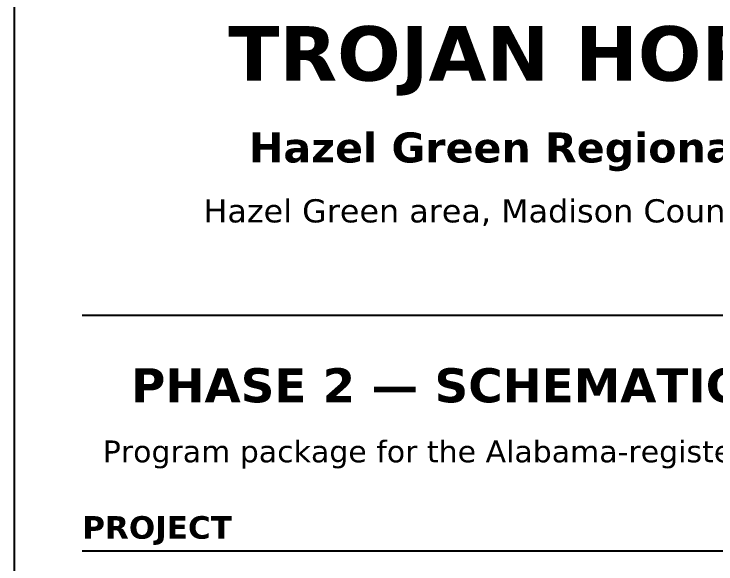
# Model space of a CAD drawing. Header units: inches. Extents: x 0.5 to 16.5, y 0.5 to 10.5.
# Drawn here: x 0.5 to 3.073, y 5.557 to 7.574 of the extents above; entities that cross this region are included whole.
import ezdxf
from ezdxf.enums import TextEntityAlignment as Align

# ---------------------------------------------------------------- set-up
doc = ezdxf.new("R2010")
doc.units = ezdxf.units.IN
doc.header["$MEASUREMENT"] = 0
doc.layers.add('A-ANNO-TEXT', color=7, linetype='Continuous')
doc.layers.add('G-ANNO-TTLB', color=7, linetype='Continuous')
doc.styles.add('KS-BOLD', font='DejaVuSans-Bold.ttf')
doc.styles.add('KS-REG', font='DejaVuSans.ttf')

msp = doc.modelspace()

# ---------------------------------------------------------------- linework, layer by layer
at = {"layer": 'A-ANNO-TEXT'}
for p, q in [((0.75, 6.47), (5.3, 6.47)), ((0.75, 5.6046), (5.3, 5.6046))]:
    msp.add_line(p, q, dxfattribs=at)
at = {"layer": 'G-ANNO-TTLB'}
msp.add_lwpolyline([(0.5, 0.5), (16.5, 0.5), (16.5, 10.5), (0.5, 10.5)], close=True, dxfattribs=at)

# ---------------------------------------------------------------- texts
at = {"layer": 'A-ANNO-TEXT'}
for s, height, style, p in [('TROJAN HORSE ARENA', 0.2, 'KS-BOLD', (3.025, 7.33)), ('Hazel Green Regional Athletic Complex', 0.11, 'KS-BOLD', (3.025, 7.03)), ('Hazel Green area, Madison County, Alabama (site TBD, D-006)', 0.085, 'KS-REG', (3.025, 6.81)), ('PHASE 2 — SCHEMATIC DESIGN SET · REV C', 0.125, 'KS-BOLD', (3.025, 6.15)), ('Program package for the Alabama-registered architect of record · October 2026', 0.08, 'KS-REG', (3.025, 5.93))]:
    msp.add_text(s, height=height, dxfattribs=dict(at, style=style)).set_placement(p, align=Align.CENTER)
at = {"layer": 'A-ANNO-TEXT', "style": 'KS-BOLD'}
msp.add_text('PROJECT', height=0.08288, dxfattribs=at).set_placement((0.75, 5.6496))

doc.saveas('drawing.dxf')
